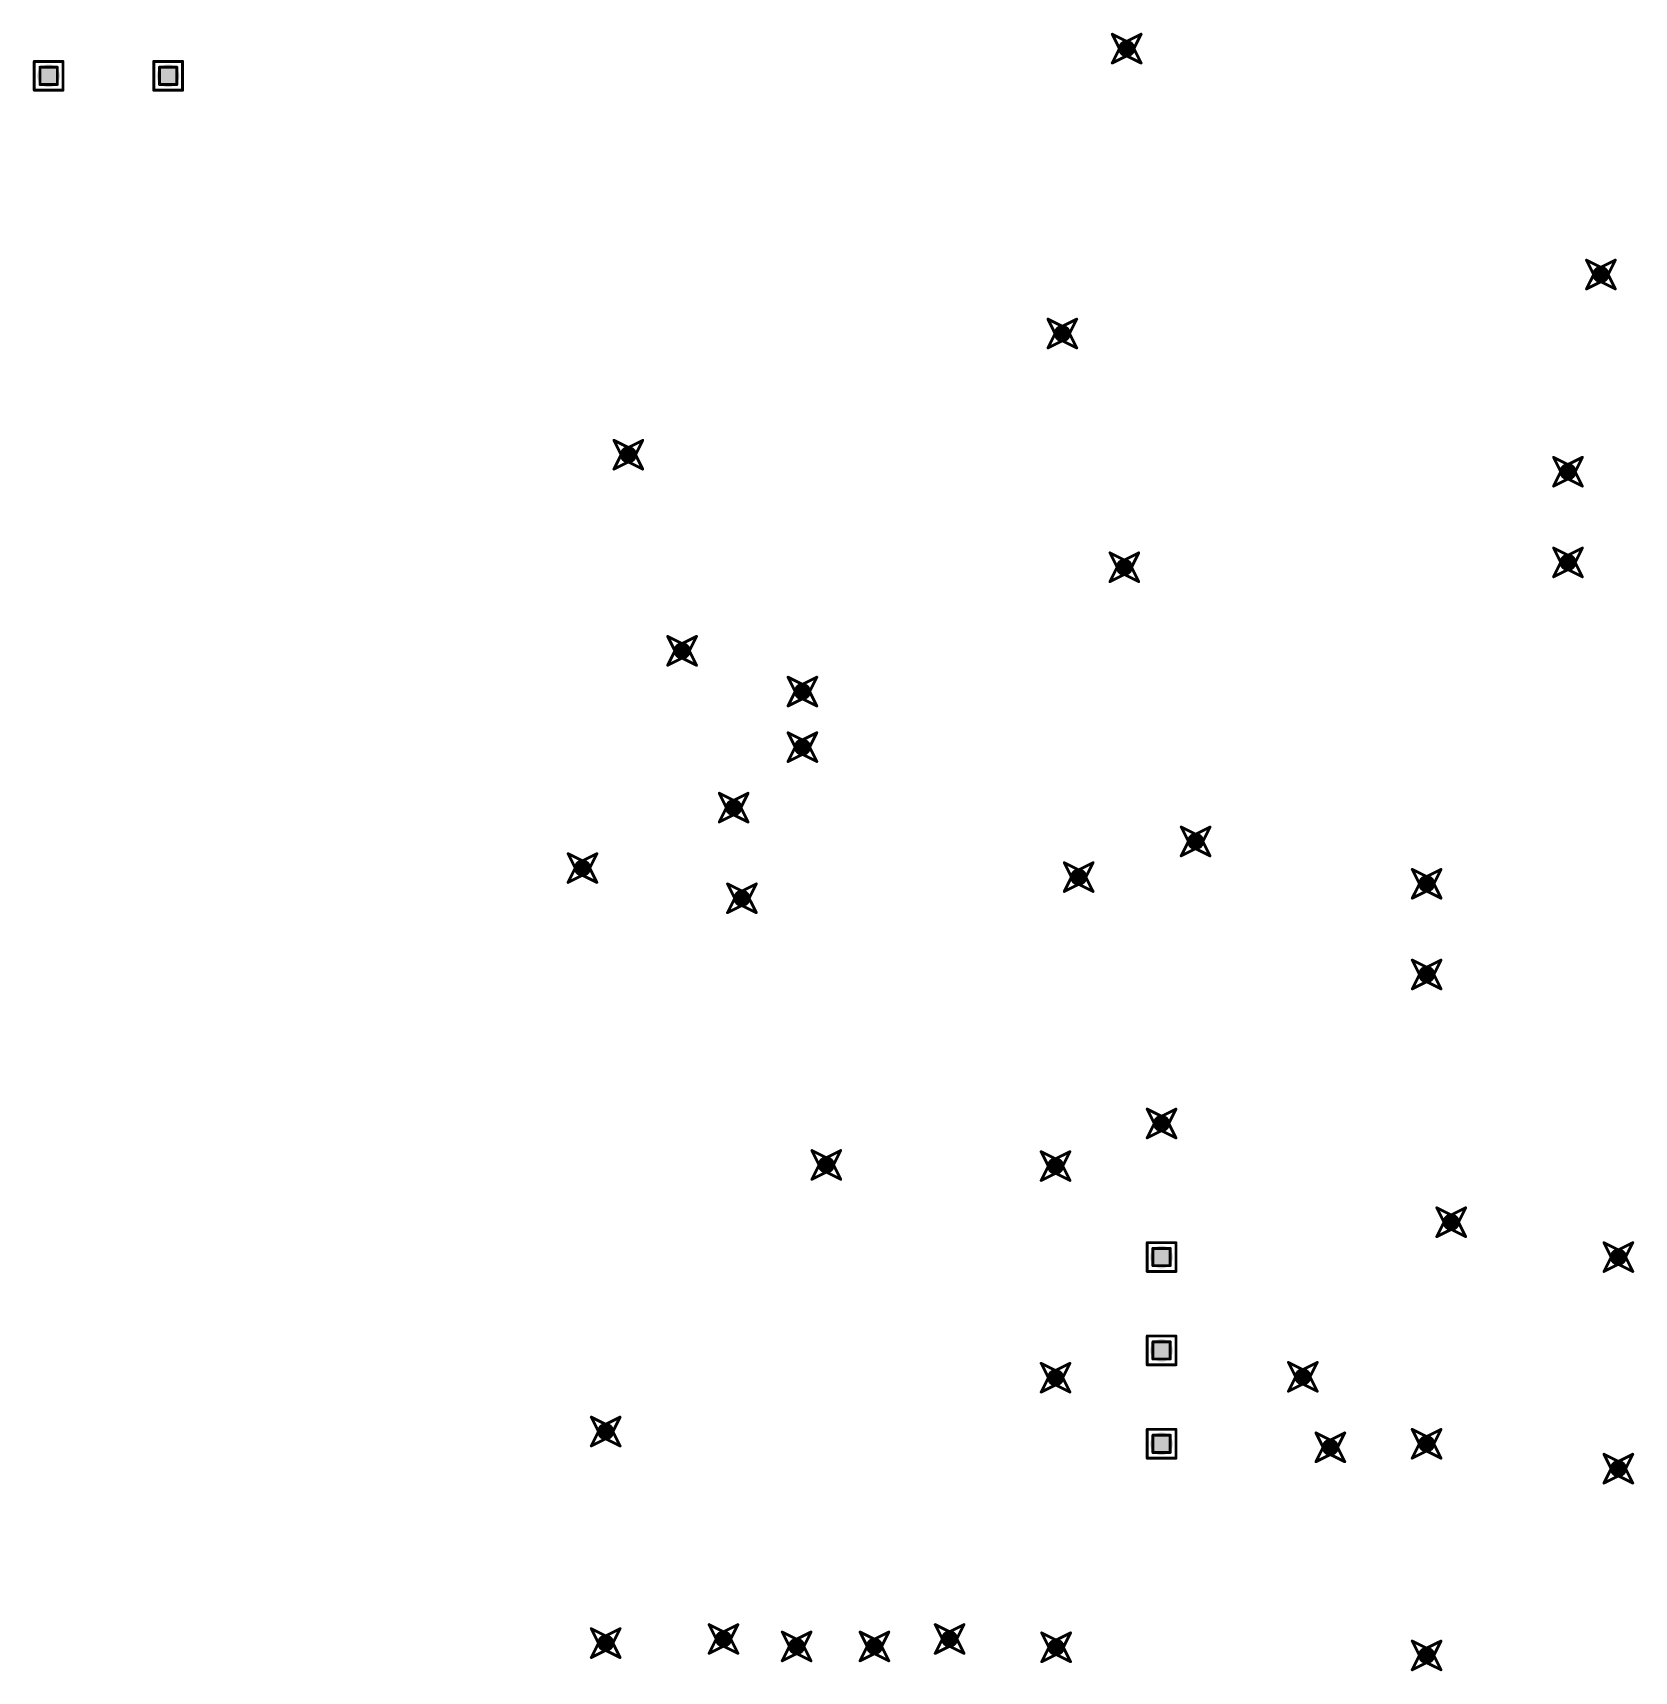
# Model space of a CAD drawing. Header units: millimetres. Extents: x -25 to 478, y -31 to 252.
# Drawn here: x 30.15 to 58.39, y 127.75 to 156.66 of the extents above; entities that cross this region are included whole.
import ezdxf

# ---------------------------------------------------------------- set-up
doc = ezdxf.new("R2010")
doc.units = ezdxf.units.MM
doc.layers.add('DrillDrawing', color=1, linetype='Continuous')
doc.layers.add('ViaHoleLayer', color=16, linetype='Continuous')

msp = doc.modelspace()

# ---------------------------------------------------------------- hatches: boundary and pattern name
at = {"layer": 'ViaHoleLayer'}
h = msp.add_hatch(color=16, dxfattribs=at)
edge = h.paths.add_edge_path()
edge.add_arc((49.443, 156.378), 0.15, 0, 360)
h = msp.add_hatch(color=16, dxfattribs=at)
edge = h.paths.add_edge_path()
edge.add_arc((30.429, 155.898), 0.2, 0, 360)
h = msp.add_hatch(color=16, dxfattribs=at)
edge = h.paths.add_edge_path()
edge.add_arc((32.537, 155.898), 0.2, 0, 360)
h = msp.add_hatch(color=16, dxfattribs=at)
edge = h.paths.add_edge_path()
edge.add_arc((57.807, 152.392), 0.15, 0, 360)
h = msp.add_hatch(color=16, dxfattribs=at)
edge = h.paths.add_edge_path()
edge.add_arc((48.308, 151.351), 0.15, 0, 360)
h = msp.add_hatch(color=16, dxfattribs=at)
edge = h.paths.add_edge_path()
edge.add_arc((40.654, 149.213), 0.15, 0, 360)
h = msp.add_hatch(color=16, dxfattribs=at)
edge = h.paths.add_edge_path()
edge.add_arc((57.226, 148.913), 0.15, 0, 360)
h = msp.add_hatch(color=16, dxfattribs=at)
edge = h.paths.add_edge_path()
edge.add_arc((57.226, 147.313), 0.15, 0, 360)
h = msp.add_hatch(color=16, dxfattribs=at)
edge = h.paths.add_edge_path()
edge.add_arc((49.402, 147.228), 0.15, 0, 360)
h = msp.add_hatch(color=16, dxfattribs=at)
edge = h.paths.add_edge_path()
edge.add_arc((41.602, 145.753), 0.15, 0, 360)
h = msp.add_hatch(color=16, dxfattribs=at)
edge = h.paths.add_edge_path()
edge.add_arc((43.724, 145.034), 0.15, 0, 360)
h = msp.add_hatch(color=16, dxfattribs=at)
edge = h.paths.add_edge_path()
edge.add_arc((43.724, 144.054), 0.15, 0, 360)
h = msp.add_hatch(color=16, dxfattribs=at)
edge = h.paths.add_edge_path()
edge.add_arc((42.511, 142.987), 0.15, 0, 360)
h = msp.add_hatch(color=16, dxfattribs=at)
edge = h.paths.add_edge_path()
edge.add_arc((50.659, 142.39), 0.15, 0, 360)
h = msp.add_hatch(color=16, dxfattribs=at)
edge = h.paths.add_edge_path()
edge.add_arc((39.845, 141.921), 0.15, 0, 360)
h = msp.add_hatch(color=16, dxfattribs=at)
edge = h.paths.add_edge_path()
edge.add_arc((48.596, 141.761), 0.15, 0, 360)
h = msp.add_hatch(color=16, dxfattribs=at)
edge = h.paths.add_edge_path()
edge.add_arc((54.734, 141.643), 0.15, 0, 360)
h = msp.add_hatch(color=16, dxfattribs=at)
edge = h.paths.add_edge_path()
edge.add_arc((42.657, 141.387), 0.15, 0, 360)
h = msp.add_hatch(color=16, dxfattribs=at)
edge = h.paths.add_edge_path()
edge.add_arc((54.734, 140.043), 0.15, 0, 360)
h = msp.add_hatch(color=16, dxfattribs=at)
edge = h.paths.add_edge_path()
edge.add_arc((50.058, 137.414), 0.15, 0, 360)
h = msp.add_hatch(color=16, dxfattribs=at)
edge = h.paths.add_edge_path()
edge.add_arc((44.145, 136.683), 0.15, 0, 360)
h = msp.add_hatch(color=16, dxfattribs=at)
edge = h.paths.add_edge_path()
edge.add_arc((48.189, 136.663), 0.15, 0, 360)
h = msp.add_hatch(color=16, dxfattribs=at)
edge = h.paths.add_edge_path()
edge.add_arc((55.167, 135.672), 0.15, 0, 360)
h = msp.add_hatch(color=16, dxfattribs=at)
edge = h.paths.add_edge_path()
edge.add_arc((50.058, 135.057), 0.2, 0, 360)
h = msp.add_hatch(color=16, dxfattribs=at)
edge = h.paths.add_edge_path()
edge.add_arc((58.115, 135.057), 0.15, 0, 360)
h = msp.add_hatch(color=16, dxfattribs=at)
edge = h.paths.add_edge_path()
edge.add_arc((50.058, 133.41), 0.2, 0, 360)
h = msp.add_hatch(color=16, dxfattribs=at)
edge = h.paths.add_edge_path()
edge.add_arc((48.189, 132.929), 0.15, 0, 360)
h = msp.add_hatch(color=16, dxfattribs=at)
edge = h.paths.add_edge_path()
edge.add_arc((52.55, 132.944), 0.15, 0, 360)
h = msp.add_hatch(color=16, dxfattribs=at)
edge = h.paths.add_edge_path()
edge.add_arc((40.254, 131.979), 0.15, 0, 360)
h = msp.add_hatch(color=16, dxfattribs=at)
edge = h.paths.add_edge_path()
edge.add_arc((50.058, 131.763), 0.2, 0, 360)
h = msp.add_hatch(color=16, dxfattribs=at)
edge = h.paths.add_edge_path()
edge.add_arc((53.035, 131.701), 0.15, 0, 360)
h = msp.add_hatch(color=16, dxfattribs=at)
edge = h.paths.add_edge_path()
edge.add_arc((54.733, 131.763), 0.15, 0, 360)
h = msp.add_hatch(color=16, dxfattribs=at)
edge = h.paths.add_edge_path()
edge.add_arc((58.115, 131.324), 0.15, 0, 360)
h = msp.add_hatch(color=16, dxfattribs=at)
edge = h.paths.add_edge_path()
edge.add_arc((40.254, 128.246), 0.15, 0, 360)
h = msp.add_hatch(color=16, dxfattribs=at)
edge = h.paths.add_edge_path()
edge.add_arc((42.332, 128.319), 0.15, 0, 360)
h = msp.add_hatch(color=16, dxfattribs=at)
edge = h.paths.add_edge_path()
edge.add_arc((46.32, 128.319), 0.15, 0, 360)
h = msp.add_hatch(color=16, dxfattribs=at)
edge = h.paths.add_edge_path()
edge.add_arc((43.622, 128.188), 0.15, 0, 360)
h = msp.add_hatch(color=16, dxfattribs=at)
edge = h.paths.add_edge_path()
edge.add_arc((44.994, 128.188), 0.15, 0, 360)
h = msp.add_hatch(color=16, dxfattribs=at)
edge = h.paths.add_edge_path()
edge.add_arc((48.199, 128.172), 0.15, 0, 360)
h = msp.add_hatch(color=16, dxfattribs=at)
edge = h.paths.add_edge_path()
edge.add_arc((54.733, 128.029), 0.15, 0, 360)

# ---------------------------------------------------------------- linework, layer by layer
at = {"layer": 'DrillDrawing', "const_width": 0.0508}
for points in [[(49.189, 156.632), (49.443, 156.505)], [(49.189, 156.632), (49.316, 156.378)], [(49.189, 156.124), (49.316, 156.378)], [(49.443, 156.505), (49.697, 156.632)], [(49.57, 156.378), (49.697, 156.632)], [(49.57, 156.378), (49.697, 156.124)], [(30.175, 156.152), (30.683, 156.152)], [(30.175, 155.644), (30.175, 156.152)], [(30.683, 155.644), (30.683, 156.152)], [(32.283, 156.152), (32.791, 156.152)], [(32.283, 155.644), (32.283, 156.152)], [(32.791, 155.644), (32.791, 156.152)], [(49.189, 156.124), (49.443, 156.251)], [(49.443, 156.251), (49.697, 156.124)], [(30.277, 156.05), (30.582, 156.05)], [(30.277, 155.745), (30.277, 156.05)], [(30.582, 155.745), (30.582, 156.05)], [(32.385, 156.05), (32.69, 156.05)], [(32.385, 155.745), (32.385, 156.05)], [(32.69, 155.745), (32.69, 156.05)], [(30.175, 155.644), (30.683, 155.644)], [(30.277, 155.745), (30.582, 155.745)], [(32.283, 155.644), (32.791, 155.644)], [(32.385, 155.745), (32.69, 155.745)], [(57.553, 152.646), (57.807, 152.519)], [(57.553, 152.646), (57.68, 152.392)], [(57.807, 152.519), (58.061, 152.646)], [(57.934, 152.392), (58.061, 152.646)], [(57.553, 152.138), (57.68, 152.392)], [(57.934, 152.392), (58.061, 152.138)], [(57.553, 152.138), (57.807, 152.265)], [(57.807, 152.265), (58.061, 152.138)], [(48.054, 151.605), (48.308, 151.478)], [(48.054, 151.605), (48.181, 151.351)], [(48.308, 151.478), (48.562, 151.605)], [(48.435, 151.351), (48.562, 151.605)], [(48.054, 151.097), (48.181, 151.351)], [(48.054, 151.097), (48.308, 151.224)], [(48.308, 151.224), (48.562, 151.097)], [(48.435, 151.351), (48.562, 151.097)], [(40.4, 149.467), (40.654, 149.34)], [(40.4, 149.467), (40.527, 149.213)], [(40.654, 149.34), (40.908, 149.467)], [(40.781, 149.213), (40.908, 149.467)], [(40.4, 148.959), (40.527, 149.213)], [(40.781, 149.213), (40.908, 148.959)], [(56.972, 149.167), (57.226, 149.04)], [(56.972, 149.167), (57.099, 148.913)], [(57.226, 149.04), (57.48, 149.167)], [(57.353, 148.913), (57.48, 149.167)], [(40.4, 148.959), (40.654, 149.086)], [(40.654, 149.086), (40.908, 148.959)], [(56.972, 148.659), (57.099, 148.913)], [(57.353, 148.913), (57.48, 148.659)], [(56.972, 148.659), (57.226, 148.786)], [(57.226, 148.786), (57.48, 148.659)], [(49.148, 147.482), (49.402, 147.355)], [(49.148, 147.482), (49.275, 147.228)], [(49.402, 147.355), (49.656, 147.482)], [(49.529, 147.228), (49.656, 147.482)], [(56.972, 147.567), (57.226, 147.44)], [(56.972, 147.567), (57.099, 147.313)], [(57.226, 147.44), (57.48, 147.567)], [(57.353, 147.313), (57.48, 147.567)], [(49.148, 146.974), (49.275, 147.228)], [(49.529, 147.228), (49.656, 146.974)], [(56.972, 147.059), (57.099, 147.313)], [(56.972, 147.059), (57.226, 147.186)], [(57.226, 147.186), (57.48, 147.059)], [(57.353, 147.313), (57.48, 147.059)], [(49.148, 146.974), (49.402, 147.101)], [(49.402, 147.101), (49.656, 146.974)], [(41.348, 146.007), (41.602, 145.88)], [(41.348, 146.007), (41.475, 145.753)], [(41.602, 145.88), (41.856, 146.007)], [(41.729, 145.753), (41.856, 146.007)], [(41.348, 145.499), (41.475, 145.753)], [(41.729, 145.753), (41.856, 145.499)], [(41.348, 145.499), (41.602, 145.626)], [(41.602, 145.626), (41.856, 145.499)], [(43.47, 145.288), (43.724, 145.161)], [(43.47, 145.288), (43.597, 145.034)], [(43.724, 145.161), (43.978, 145.288)], [(43.851, 145.034), (43.978, 145.288)], [(43.47, 144.78), (43.597, 145.034)], [(43.47, 144.78), (43.724, 144.907)], [(43.724, 144.907), (43.978, 144.78)], [(43.851, 145.034), (43.978, 144.78)], [(43.47, 144.308), (43.724, 144.181)], [(43.47, 144.308), (43.597, 144.054)], [(43.724, 144.181), (43.978, 144.308)], [(43.851, 144.054), (43.978, 144.308)], [(43.47, 143.8), (43.597, 144.054)], [(43.851, 144.054), (43.978, 143.8)], [(43.47, 143.8), (43.724, 143.927)], [(43.724, 143.927), (43.978, 143.8)], [(42.257, 143.241), (42.511, 143.114)], [(42.257, 143.241), (42.384, 142.987)], [(42.511, 143.114), (42.765, 143.241)], [(42.638, 142.987), (42.765, 143.241)], [(42.257, 142.733), (42.384, 142.987)], [(42.257, 142.733), (42.511, 142.86)], [(42.511, 142.86), (42.765, 142.733)], [(42.638, 142.987), (42.765, 142.733)], [(50.405, 142.644), (50.659, 142.517)], [(50.405, 142.644), (50.532, 142.39)], [(50.659, 142.517), (50.913, 142.644)], [(50.786, 142.39), (50.913, 142.644)], [(50.405, 142.136), (50.532, 142.39)], [(50.405, 142.136), (50.659, 142.263)], [(50.659, 142.263), (50.913, 142.136)], [(50.786, 142.39), (50.913, 142.136)], [(39.591, 142.175), (39.845, 142.048)], [(39.591, 142.175), (39.718, 141.921)], [(39.591, 141.667), (39.718, 141.921)], [(39.845, 142.048), (40.099, 142.175)], [(39.972, 141.921), (40.099, 142.175)], [(39.972, 141.921), (40.099, 141.667)], [(48.342, 142.015), (48.596, 141.888)], [(48.342, 142.015), (48.469, 141.761)], [(48.596, 141.888), (48.85, 142.015)], [(48.723, 141.761), (48.85, 142.015)], [(39.591, 141.667), (39.845, 141.794)], [(39.845, 141.794), (40.099, 141.667)], [(42.403, 141.641), (42.657, 141.514)], [(42.403, 141.641), (42.53, 141.387)], [(42.657, 141.514), (42.911, 141.641)], [(42.784, 141.387), (42.911, 141.641)], [(48.342, 141.507), (48.469, 141.761)], [(48.342, 141.507), (48.596, 141.634)], [(48.596, 141.634), (48.85, 141.507)], [(48.723, 141.761), (48.85, 141.507)], [(54.48, 141.897), (54.734, 141.77)], [(54.48, 141.897), (54.607, 141.643)], [(54.48, 141.389), (54.607, 141.643)], [(54.734, 141.77), (54.988, 141.897)], [(54.861, 141.643), (54.988, 141.897)], [(54.861, 141.643), (54.988, 141.389)], [(42.403, 141.133), (42.53, 141.387)], [(42.784, 141.387), (42.911, 141.133)], [(54.48, 141.389), (54.734, 141.516)], [(54.734, 141.516), (54.988, 141.389)], [(42.403, 141.133), (42.657, 141.26)], [(42.657, 141.26), (42.911, 141.133)], [(54.48, 140.297), (54.734, 140.17)], [(54.48, 140.297), (54.607, 140.043)], [(54.734, 140.17), (54.988, 140.297)], [(54.861, 140.043), (54.988, 140.297)], [(54.48, 139.789), (54.607, 140.043)], [(54.48, 139.789), (54.734, 139.916)], [(54.734, 139.916), (54.988, 139.789)], [(54.861, 140.043), (54.988, 139.789)], [(49.804, 137.668), (50.058, 137.541)], [(49.804, 137.668), (49.931, 137.414)], [(50.058, 137.541), (50.312, 137.668)], [(50.185, 137.414), (50.312, 137.668)], [(49.804, 137.16), (49.931, 137.414)], [(49.804, 137.16), (50.058, 137.287)], [(50.058, 137.287), (50.312, 137.16)], [(50.185, 137.414), (50.312, 137.16)], [(43.891, 136.937), (44.145, 136.81)], [(43.891, 136.937), (44.018, 136.683)], [(44.145, 136.81), (44.399, 136.937)], [(44.272, 136.683), (44.399, 136.937)], [(47.935, 136.917), (48.189, 136.79)], [(47.935, 136.917), (48.062, 136.663)], [(48.189, 136.79), (48.443, 136.917)], [(48.316, 136.663), (48.443, 136.917)], [(43.891, 136.429), (44.018, 136.683)], [(43.891, 136.429), (44.145, 136.556)], [(44.145, 136.556), (44.399, 136.429)], [(44.272, 136.683), (44.399, 136.429)], [(47.935, 136.409), (48.062, 136.663)], [(47.935, 136.409), (48.189, 136.536)], [(48.189, 136.536), (48.443, 136.409)], [(48.316, 136.663), (48.443, 136.409)], [(54.913, 135.926), (55.167, 135.799)], [(54.913, 135.926), (55.04, 135.672)], [(55.167, 135.799), (55.421, 135.926)], [(55.294, 135.672), (55.421, 135.926)], [(54.913, 135.418), (55.04, 135.672)], [(55.294, 135.672), (55.421, 135.418)], [(49.804, 135.311), (50.312, 135.311)], [(49.804, 134.803), (49.804, 135.311)], [(50.312, 134.803), (50.312, 135.311)], [(54.913, 135.418), (55.167, 135.545)], [(55.167, 135.545), (55.421, 135.418)], [(57.861, 135.311), (58.115, 135.184)], [(57.861, 135.311), (57.988, 135.057)], [(58.115, 135.184), (58.369, 135.311)], [(58.242, 135.057), (58.369, 135.311)], [(49.906, 135.21), (50.211, 135.21)], [(49.906, 134.905), (49.906, 135.21)], [(50.211, 134.905), (50.211, 135.21)], [(57.861, 134.803), (57.988, 135.057)], [(58.242, 135.057), (58.369, 134.803)], [(49.804, 134.803), (50.312, 134.803)], [(49.906, 134.905), (50.211, 134.905)], [(57.861, 134.803), (58.115, 134.93)], [(58.115, 134.93), (58.369, 134.803)], [(49.804, 133.664), (50.312, 133.664)], [(49.804, 133.156), (49.804, 133.664)], [(49.906, 133.562), (50.211, 133.562)], [(49.906, 133.258), (49.906, 133.562)], [(50.211, 133.258), (50.211, 133.562)], [(50.312, 133.156), (50.312, 133.664)], [(49.906, 133.258), (50.211, 133.258)], [(47.935, 133.183), (48.189, 133.056)], [(47.935, 133.183), (48.062, 132.929)], [(48.189, 133.056), (48.443, 133.183)], [(48.316, 132.929), (48.443, 133.183)], [(49.804, 133.156), (50.312, 133.156)], [(52.296, 133.198), (52.55, 133.071)], [(52.296, 133.198), (52.423, 132.944)], [(52.55, 133.071), (52.804, 133.198)], [(52.677, 132.944), (52.804, 133.198)], [(47.935, 132.675), (48.062, 132.929)], [(47.935, 132.675), (48.189, 132.802)], [(48.189, 132.802), (48.443, 132.675)], [(48.316, 132.929), (48.443, 132.675)], [(52.296, 132.69), (52.423, 132.944)], [(52.296, 132.69), (52.55, 132.817)], [(52.55, 132.817), (52.804, 132.69)], [(52.677, 132.944), (52.804, 132.69)], [(40, 132.233), (40.254, 132.106)], [(40, 132.233), (40.127, 131.979)], [(40.254, 132.106), (40.508, 132.233)], [(40.381, 131.979), (40.508, 132.233)], [(40, 131.725), (40.127, 131.979)], [(40, 131.725), (40.254, 131.852)], [(40.254, 131.852), (40.508, 131.725)], [(40.381, 131.979), (40.508, 131.725)], [(49.804, 132.017), (50.312, 132.017)], [(49.804, 131.509), (49.804, 132.017)], [(49.906, 131.915), (50.211, 131.915)], [(49.906, 131.61), (49.906, 131.915)], [(50.211, 131.61), (50.211, 131.915)], [(50.312, 131.509), (50.312, 132.017)], [(52.781, 131.955), (53.035, 131.828)], [(52.781, 131.955), (52.908, 131.701)], [(53.035, 131.828), (53.289, 131.955)], [(53.162, 131.701), (53.289, 131.955)], [(54.479, 132.017), (54.733, 131.89)], [(54.479, 132.017), (54.606, 131.763)], [(54.733, 131.89), (54.987, 132.017)], [(54.86, 131.763), (54.987, 132.017)], [(49.804, 131.509), (50.312, 131.509)], [(49.906, 131.61), (50.211, 131.61)], [(52.781, 131.447), (52.908, 131.701)], [(52.781, 131.447), (53.035, 131.574)], [(53.035, 131.574), (53.289, 131.447)], [(53.162, 131.701), (53.289, 131.447)], [(54.479, 131.509), (54.606, 131.763)], [(54.479, 131.509), (54.733, 131.636)], [(54.733, 131.636), (54.987, 131.509)], [(54.86, 131.763), (54.987, 131.509)], [(57.861, 131.578), (58.115, 131.451)], [(57.861, 131.578), (57.988, 131.324)], [(58.115, 131.451), (58.369, 131.578)], [(58.242, 131.324), (58.369, 131.578)], [(57.861, 131.07), (57.988, 131.324)], [(58.242, 131.324), (58.369, 131.07)], [(57.861, 131.07), (58.115, 131.197)], [(58.115, 131.197), (58.369, 131.07)], [(40, 128.5), (40.254, 128.373)], [(40, 128.5), (40.127, 128.246)], [(40.254, 128.373), (40.508, 128.5)], [(40.381, 128.246), (40.508, 128.5)], [(42.078, 128.573), (42.332, 128.446)], [(42.078, 128.573), (42.205, 128.319)], [(42.332, 128.446), (42.586, 128.573)], [(42.459, 128.319), (42.586, 128.573)], [(43.368, 128.442), (43.622, 128.315)], [(43.368, 128.442), (43.495, 128.188)], [(43.622, 128.315), (43.876, 128.442)], [(43.749, 128.188), (43.876, 128.442)], [(44.74, 128.442), (44.994, 128.315)], [(44.74, 128.442), (44.867, 128.188)], [(44.994, 128.315), (45.248, 128.442)], [(45.121, 128.188), (45.248, 128.442)], [(46.066, 128.573), (46.32, 128.446)], [(46.066, 128.573), (46.193, 128.319)], [(46.32, 128.446), (46.574, 128.573)], [(46.447, 128.319), (46.574, 128.573)], [(47.945, 128.426), (48.199, 128.299)], [(47.945, 128.426), (48.072, 128.172)], [(48.199, 128.299), (48.453, 128.426)], [(48.326, 128.172), (48.453, 128.426)], [(40, 127.992), (40.127, 128.246)], [(40, 127.992), (40.254, 128.119)], [(40.254, 128.119), (40.508, 127.992)], [(40.381, 128.246), (40.508, 127.992)], [(42.078, 128.065), (42.205, 128.319)], [(42.078, 128.065), (42.332, 128.192)], [(42.332, 128.192), (42.586, 128.065)], [(42.459, 128.319), (42.586, 128.065)], [(43.368, 127.934), (43.495, 128.188)], [(43.368, 127.934), (43.622, 128.061)], [(43.622, 128.061), (43.876, 127.934)], [(43.749, 128.188), (43.876, 127.934)], [(44.74, 127.934), (44.867, 128.188)], [(44.74, 127.934), (44.994, 128.061)], [(44.994, 128.061), (45.248, 127.934)], [(45.121, 128.188), (45.248, 127.934)], [(46.066, 128.065), (46.193, 128.319)], [(46.066, 128.065), (46.32, 128.192)], [(46.32, 128.192), (46.574, 128.065)], [(46.447, 128.319), (46.574, 128.065)], [(47.945, 127.918), (48.072, 128.172)], [(47.945, 127.918), (48.199, 128.045)], [(48.199, 128.045), (48.453, 127.918)], [(48.326, 128.172), (48.453, 127.918)], [(54.479, 128.283), (54.733, 128.156)], [(54.479, 128.283), (54.606, 128.029)], [(54.733, 128.156), (54.987, 128.283)], [(54.86, 128.029), (54.987, 128.283)], [(54.479, 127.775), (54.606, 128.029)], [(54.479, 127.775), (54.733, 127.902)], [(54.733, 127.902), (54.987, 127.775)], [(54.86, 128.029), (54.987, 127.775)]]:
    msp.add_lwpolyline(points, dxfattribs=at)
at = {"layer": 'DrillDrawing', "const_width": 0.0254}
for points in [[(49.176, 156.632, 1), (49.202, 156.632, 1)], [(49.176, 156.632, 1), (49.202, 156.632, 1)], [(49.303, 156.378, 1), (49.329, 156.378, 1)], [(49.303, 156.378, 1), (49.329, 156.378, 1)], [(49.43, 156.505, 1), (49.456, 156.505, 1)], [(49.43, 156.505, 1), (49.456, 156.505, 1)], [(49.557, 156.378, 1), (49.583, 156.378, 1)], [(49.557, 156.378, 1), (49.583, 156.378, 1)], [(49.684, 156.632, 1), (49.71, 156.632, 1)], [(49.684, 156.632, 1), (49.71, 156.632, 1)], [(30.163, 156.152, 1), (30.188, 156.152, 1)], [(30.163, 156.152, 1), (30.188, 156.152, 1)], [(30.671, 156.152, 1), (30.696, 156.152, 1)], [(30.671, 156.152, 1), (30.696, 156.152, 1)], [(32.271, 156.152, 1), (32.296, 156.152, 1)], [(32.271, 156.152, 1), (32.296, 156.152, 1)], [(32.779, 156.152, 1), (32.804, 156.152, 1)], [(32.779, 156.152, 1), (32.804, 156.152, 1)], [(49.176, 156.124, 1), (49.202, 156.124, 1)], [(49.176, 156.124, 1), (49.202, 156.124, 1)], [(49.43, 156.251, 1), (49.456, 156.251, 1)], [(49.43, 156.251, 1), (49.456, 156.251, 1)], [(49.684, 156.124, 1), (49.71, 156.124, 1)], [(49.684, 156.124, 1), (49.71, 156.124, 1)], [(30.264, 156.05, 1), (30.29, 156.05, 1)], [(30.264, 156.05, 1), (30.29, 156.05, 1)], [(30.569, 156.05, 1), (30.594, 156.05, 1)], [(30.569, 156.05, 1), (30.594, 156.05, 1)], [(32.372, 156.05, 1), (32.398, 156.05, 1)], [(32.372, 156.05, 1), (32.398, 156.05, 1)], [(32.677, 156.05, 1), (32.703, 156.05, 1)], [(32.677, 156.05, 1), (32.703, 156.05, 1)], [(30.163, 155.644, 1), (30.188, 155.644, 1)], [(30.163, 155.644, 1), (30.188, 155.644, 1)], [(30.264, 155.745, 1), (30.29, 155.745, 1)], [(30.264, 155.745, 1), (30.29, 155.745, 1)], [(30.569, 155.745, 1), (30.594, 155.745, 1)], [(30.569, 155.745, 1), (30.594, 155.745, 1)], [(30.671, 155.644, 1), (30.696, 155.644, 1)], [(30.671, 155.644, 1), (30.696, 155.644, 1)], [(32.271, 155.644, 1), (32.296, 155.644, 1)], [(32.271, 155.644, 1), (32.296, 155.644, 1)], [(32.372, 155.745, 1), (32.398, 155.745, 1)], [(32.372, 155.745, 1), (32.398, 155.745, 1)], [(32.677, 155.745, 1), (32.703, 155.745, 1)], [(32.677, 155.745, 1), (32.703, 155.745, 1)], [(32.779, 155.644, 1), (32.804, 155.644, 1)], [(32.779, 155.644, 1), (32.804, 155.644, 1)], [(57.541, 152.646, 1), (57.566, 152.646, 1)], [(57.541, 152.646, 1), (57.566, 152.646, 1)], [(58.049, 152.646, 1), (58.074, 152.646, 1)], [(58.049, 152.646, 1), (58.074, 152.646, 1)], [(57.668, 152.392, 1), (57.693, 152.392, 1)], [(57.668, 152.392, 1), (57.693, 152.392, 1)], [(57.795, 152.519, 1), (57.82, 152.519, 1)], [(57.795, 152.519, 1), (57.82, 152.519, 1)], [(57.922, 152.392, 1), (57.947, 152.392, 1)], [(57.922, 152.392, 1), (57.947, 152.392, 1)], [(57.541, 152.138, 1), (57.566, 152.138, 1)], [(57.541, 152.138, 1), (57.566, 152.138, 1)], [(57.795, 152.265, 1), (57.82, 152.265, 1)], [(57.795, 152.265, 1), (57.82, 152.265, 1)], [(58.049, 152.138, 1), (58.074, 152.138, 1)], [(58.049, 152.138, 1), (58.074, 152.138, 1)], [(48.042, 151.605, 1), (48.067, 151.605, 1)], [(48.042, 151.605, 1), (48.067, 151.605, 1)], [(48.296, 151.478, 1), (48.321, 151.478, 1)], [(48.296, 151.478, 1), (48.321, 151.478, 1)], [(48.55, 151.605, 1), (48.575, 151.605, 1)], [(48.55, 151.605, 1), (48.575, 151.605, 1)], [(48.169, 151.351, 1), (48.194, 151.351, 1)], [(48.169, 151.351, 1), (48.194, 151.351, 1)], [(48.296, 151.224, 1), (48.321, 151.224, 1)], [(48.296, 151.224, 1), (48.321, 151.224, 1)], [(48.423, 151.351, 1), (48.448, 151.351, 1)], [(48.423, 151.351, 1), (48.448, 151.351, 1)], [(48.042, 151.097, 1), (48.067, 151.097, 1)], [(48.042, 151.097, 1), (48.067, 151.097, 1)], [(48.55, 151.097, 1), (48.575, 151.097, 1)], [(48.55, 151.097, 1), (48.575, 151.097, 1)], [(40.387, 149.467, 1), (40.412, 149.467, 1)], [(40.387, 149.467, 1), (40.412, 149.467, 1)], [(40.895, 149.467, 1), (40.92, 149.467, 1)], [(40.895, 149.467, 1), (40.92, 149.467, 1)], [(40.514, 149.213, 1), (40.539, 149.213, 1)], [(40.514, 149.213, 1), (40.539, 149.213, 1)], [(40.641, 149.34, 1), (40.666, 149.34, 1)], [(40.641, 149.34, 1), (40.666, 149.34, 1)], [(40.768, 149.213, 1), (40.793, 149.213, 1)], [(40.768, 149.213, 1), (40.793, 149.213, 1)], [(56.96, 149.167, 1), (56.985, 149.167, 1)], [(56.96, 149.167, 1), (56.985, 149.167, 1)], [(57.468, 149.167, 1), (57.493, 149.167, 1)], [(57.468, 149.167, 1), (57.493, 149.167, 1)], [(40.387, 148.959, 1), (40.412, 148.959, 1)], [(40.387, 148.959, 1), (40.412, 148.959, 1)], [(40.641, 149.086, 1), (40.666, 149.086, 1)], [(40.641, 149.086, 1), (40.666, 149.086, 1)], [(40.895, 148.959, 1), (40.92, 148.959, 1)], [(40.895, 148.959, 1), (40.92, 148.959, 1)], [(57.087, 148.913, 1), (57.112, 148.913, 1)], [(57.087, 148.913, 1), (57.112, 148.913, 1)], [(57.214, 149.04, 1), (57.239, 149.04, 1)], [(57.214, 149.04, 1), (57.239, 149.04, 1)], [(57.341, 148.913, 1), (57.366, 148.913, 1)], [(57.341, 148.913, 1), (57.366, 148.913, 1)], [(56.96, 148.659, 1), (56.985, 148.659, 1)], [(56.96, 148.659, 1), (56.985, 148.659, 1)], [(57.214, 148.786, 1), (57.239, 148.786, 1)], [(57.214, 148.786, 1), (57.239, 148.786, 1)], [(57.468, 148.659, 1), (57.493, 148.659, 1)], [(57.468, 148.659, 1), (57.493, 148.659, 1)], [(49.135, 147.482, 1), (49.16, 147.482, 1)], [(49.135, 147.482, 1), (49.16, 147.482, 1)], [(49.643, 147.482, 1), (49.668, 147.482, 1)], [(49.643, 147.482, 1), (49.668, 147.482, 1)], [(56.96, 147.567, 1), (56.985, 147.567, 1)], [(56.96, 147.567, 1), (56.985, 147.567, 1)], [(57.214, 147.44, 1), (57.239, 147.44, 1)], [(57.214, 147.44, 1), (57.239, 147.44, 1)], [(57.468, 147.567, 1), (57.493, 147.567, 1)], [(57.468, 147.567, 1), (57.493, 147.567, 1)], [(49.262, 147.228, 1), (49.287, 147.228, 1)], [(49.262, 147.228, 1), (49.287, 147.228, 1)], [(49.389, 147.355, 1), (49.414, 147.355, 1)], [(49.389, 147.355, 1), (49.414, 147.355, 1)], [(49.516, 147.228, 1), (49.541, 147.228, 1)], [(49.516, 147.228, 1), (49.541, 147.228, 1)], [(57.087, 147.313, 1), (57.112, 147.313, 1)], [(57.087, 147.313, 1), (57.112, 147.313, 1)], [(57.214, 147.186, 1), (57.239, 147.186, 1)], [(57.214, 147.186, 1), (57.239, 147.186, 1)], [(57.341, 147.313, 1), (57.366, 147.313, 1)], [(57.341, 147.313, 1), (57.366, 147.313, 1)], [(49.135, 146.974, 1), (49.16, 146.974, 1)], [(49.135, 146.974, 1), (49.16, 146.974, 1)], [(49.389, 147.101, 1), (49.414, 147.101, 1)], [(49.389, 147.101, 1), (49.414, 147.101, 1)], [(49.643, 146.974, 1), (49.668, 146.974, 1)], [(49.643, 146.974, 1), (49.668, 146.974, 1)], [(56.96, 147.059, 1), (56.985, 147.059, 1)], [(56.96, 147.059, 1), (56.985, 147.059, 1)], [(57.468, 147.059, 1), (57.493, 147.059, 1)], [(57.468, 147.059, 1), (57.493, 147.059, 1)], [(41.336, 146.007, 1), (41.361, 146.007, 1)], [(41.336, 146.007, 1), (41.361, 146.007, 1)], [(41.844, 146.007, 1), (41.869, 146.007, 1)], [(41.844, 146.007, 1), (41.869, 146.007, 1)], [(41.463, 145.753, 1), (41.488, 145.753, 1)], [(41.463, 145.753, 1), (41.488, 145.753, 1)], [(41.59, 145.88, 1), (41.615, 145.88, 1)], [(41.59, 145.88, 1), (41.615, 145.88, 1)], [(41.717, 145.753, 1), (41.742, 145.753, 1)], [(41.717, 145.753, 1), (41.742, 145.753, 1)], [(41.336, 145.499, 1), (41.361, 145.499, 1)], [(41.336, 145.499, 1), (41.361, 145.499, 1)], [(41.59, 145.626, 1), (41.615, 145.626, 1)], [(41.59, 145.626, 1), (41.615, 145.626, 1)], [(41.844, 145.499, 1), (41.869, 145.499, 1)], [(41.844, 145.499, 1), (41.869, 145.499, 1)], [(43.457, 145.288, 1), (43.482, 145.288, 1)], [(43.457, 145.288, 1), (43.482, 145.288, 1)], [(43.711, 145.161, 1), (43.736, 145.161, 1)], [(43.711, 145.161, 1), (43.736, 145.161, 1)], [(43.965, 145.288, 1), (43.99, 145.288, 1)], [(43.965, 145.288, 1), (43.99, 145.288, 1)], [(43.584, 145.034, 1), (43.609, 145.034, 1)], [(43.584, 145.034, 1), (43.609, 145.034, 1)], [(43.711, 144.907, 1), (43.736, 144.907, 1)], [(43.711, 144.907, 1), (43.736, 144.907, 1)], [(43.838, 145.034, 1), (43.863, 145.034, 1)], [(43.838, 145.034, 1), (43.863, 145.034, 1)], [(43.457, 144.78, 1), (43.482, 144.78, 1)], [(43.457, 144.78, 1), (43.482, 144.78, 1)], [(43.965, 144.78, 1), (43.99, 144.78, 1)], [(43.965, 144.78, 1), (43.99, 144.78, 1)], [(43.457, 144.308, 1), (43.482, 144.308, 1)], [(43.457, 144.308, 1), (43.482, 144.308, 1)], [(43.965, 144.308, 1), (43.99, 144.308, 1)], [(43.965, 144.308, 1), (43.99, 144.308, 1)], [(43.584, 144.054, 1), (43.609, 144.054, 1)], [(43.584, 144.054, 1), (43.609, 144.054, 1)], [(43.711, 144.181, 1), (43.736, 144.181, 1)], [(43.711, 144.181, 1), (43.736, 144.181, 1)], [(43.838, 144.054, 1), (43.863, 144.054, 1)], [(43.838, 144.054, 1), (43.863, 144.054, 1)], [(43.457, 143.8, 1), (43.482, 143.8, 1)], [(43.457, 143.8, 1), (43.482, 143.8, 1)], [(43.711, 143.927, 1), (43.736, 143.927, 1)], [(43.711, 143.927, 1), (43.736, 143.927, 1)], [(43.965, 143.8, 1), (43.99, 143.8, 1)], [(43.965, 143.8, 1), (43.99, 143.8, 1)], [(42.245, 143.241, 1), (42.27, 143.241, 1)], [(42.245, 143.241, 1), (42.27, 143.241, 1)], [(42.499, 143.114, 1), (42.524, 143.114, 1)], [(42.499, 143.114, 1), (42.524, 143.114, 1)], [(42.753, 143.241, 1), (42.778, 143.241, 1)], [(42.753, 143.241, 1), (42.778, 143.241, 1)], [(42.372, 142.987, 1), (42.397, 142.987, 1)], [(42.372, 142.987, 1), (42.397, 142.987, 1)], [(42.499, 142.86, 1), (42.524, 142.86, 1)], [(42.499, 142.86, 1), (42.524, 142.86, 1)], [(42.626, 142.987, 1), (42.651, 142.987, 1)], [(42.626, 142.987, 1), (42.651, 142.987, 1)], [(42.245, 142.733, 1), (42.27, 142.733, 1)], [(42.245, 142.733, 1), (42.27, 142.733, 1)], [(42.753, 142.733, 1), (42.778, 142.733, 1)], [(42.753, 142.733, 1), (42.778, 142.733, 1)], [(50.392, 142.644, 1), (50.418, 142.644, 1)], [(50.392, 142.644, 1), (50.418, 142.644, 1)], [(50.646, 142.517, 1), (50.672, 142.517, 1)], [(50.646, 142.517, 1), (50.672, 142.517, 1)], [(50.9, 142.644, 1), (50.926, 142.644, 1)], [(50.9, 142.644, 1), (50.926, 142.644, 1)], [(50.519, 142.39, 1), (50.545, 142.39, 1)], [(50.519, 142.39, 1), (50.545, 142.39, 1)], [(50.646, 142.263, 1), (50.672, 142.263, 1)], [(50.646, 142.263, 1), (50.672, 142.263, 1)], [(50.773, 142.39, 1), (50.799, 142.39, 1)], [(50.773, 142.39, 1), (50.799, 142.39, 1)], [(39.578, 142.175, 1), (39.603, 142.175, 1)], [(39.578, 142.175, 1), (39.603, 142.175, 1)], [(39.705, 141.921, 1), (39.73, 141.921, 1)], [(39.705, 141.921, 1), (39.73, 141.921, 1)], [(39.832, 142.048, 1), (39.857, 142.048, 1)], [(39.832, 142.048, 1), (39.857, 142.048, 1)], [(39.959, 141.921, 1), (39.984, 141.921, 1)], [(39.959, 141.921, 1), (39.984, 141.921, 1)], [(40.086, 142.175, 1), (40.111, 142.175, 1)], [(40.086, 142.175, 1), (40.111, 142.175, 1)], [(48.33, 142.015, 1), (48.355, 142.015, 1)], [(48.33, 142.015, 1), (48.355, 142.015, 1)], [(48.838, 142.015, 1), (48.863, 142.015, 1)], [(48.838, 142.015, 1), (48.863, 142.015, 1)], [(50.392, 142.136, 1), (50.418, 142.136, 1)], [(50.392, 142.136, 1), (50.418, 142.136, 1)], [(50.9, 142.136, 1), (50.926, 142.136, 1)], [(50.9, 142.136, 1), (50.926, 142.136, 1)], [(39.578, 141.667, 1), (39.603, 141.667, 1)], [(39.578, 141.667, 1), (39.603, 141.667, 1)], [(39.832, 141.794, 1), (39.857, 141.794, 1)], [(39.832, 141.794, 1), (39.857, 141.794, 1)], [(40.086, 141.667, 1), (40.111, 141.667, 1)], [(40.086, 141.667, 1), (40.111, 141.667, 1)], [(42.39, 141.641, 1), (42.415, 141.641, 1)], [(42.39, 141.641, 1), (42.415, 141.641, 1)], [(42.898, 141.641, 1), (42.923, 141.641, 1)], [(42.898, 141.641, 1), (42.923, 141.641, 1)], [(48.457, 141.761, 1), (48.482, 141.761, 1)], [(48.457, 141.761, 1), (48.482, 141.761, 1)], [(48.584, 141.888, 1), (48.609, 141.888, 1)], [(48.584, 141.888, 1), (48.609, 141.888, 1)], [(48.584, 141.634, 1), (48.609, 141.634, 1)], [(48.584, 141.634, 1), (48.609, 141.634, 1)], [(48.711, 141.761, 1), (48.736, 141.761, 1)], [(48.711, 141.761, 1), (48.736, 141.761, 1)], [(54.467, 141.897, 1), (54.492, 141.897, 1)], [(54.467, 141.897, 1), (54.492, 141.897, 1)], [(54.594, 141.643, 1), (54.619, 141.643, 1)], [(54.594, 141.643, 1), (54.619, 141.643, 1)], [(54.721, 141.77, 1), (54.746, 141.77, 1)], [(54.721, 141.77, 1), (54.746, 141.77, 1)], [(54.848, 141.643, 1), (54.873, 141.643, 1)], [(54.848, 141.643, 1), (54.873, 141.643, 1)], [(54.975, 141.897, 1), (55, 141.897, 1)], [(54.975, 141.897, 1), (55, 141.897, 1)], [(42.517, 141.387, 1), (42.542, 141.387, 1)], [(42.517, 141.387, 1), (42.542, 141.387, 1)], [(42.644, 141.514, 1), (42.669, 141.514, 1)], [(42.644, 141.514, 1), (42.669, 141.514, 1)], [(42.771, 141.387, 1), (42.796, 141.387, 1)], [(42.771, 141.387, 1), (42.796, 141.387, 1)], [(48.33, 141.507, 1), (48.355, 141.507, 1)], [(48.33, 141.507, 1), (48.355, 141.507, 1)], [(48.838, 141.507, 1), (48.863, 141.507, 1)], [(48.838, 141.507, 1), (48.863, 141.507, 1)], [(54.467, 141.389, 1), (54.492, 141.389, 1)], [(54.467, 141.389, 1), (54.492, 141.389, 1)], [(54.721, 141.516, 1), (54.746, 141.516, 1)], [(54.721, 141.516, 1), (54.746, 141.516, 1)], [(54.975, 141.389, 1), (55, 141.389, 1)], [(54.975, 141.389, 1), (55, 141.389, 1)], [(42.39, 141.133, 1), (42.415, 141.133, 1)], [(42.39, 141.133, 1), (42.415, 141.133, 1)], [(42.644, 141.26, 1), (42.669, 141.26, 1)], [(42.644, 141.26, 1), (42.669, 141.26, 1)], [(42.898, 141.133, 1), (42.923, 141.133, 1)], [(42.898, 141.133, 1), (42.923, 141.133, 1)], [(54.467, 140.297, 1), (54.492, 140.297, 1)], [(54.467, 140.297, 1), (54.492, 140.297, 1)], [(54.975, 140.297, 1), (55, 140.297, 1)], [(54.975, 140.297, 1), (55, 140.297, 1)], [(54.594, 140.043, 1), (54.619, 140.043, 1)], [(54.594, 140.043, 1), (54.619, 140.043, 1)], [(54.721, 140.17, 1), (54.746, 140.17, 1)], [(54.721, 140.17, 1), (54.746, 140.17, 1)], [(54.721, 139.916, 1), (54.746, 139.916, 1)], [(54.721, 139.916, 1), (54.746, 139.916, 1)], [(54.848, 140.043, 1), (54.873, 140.043, 1)], [(54.848, 140.043, 1), (54.873, 140.043, 1)], [(54.467, 139.789, 1), (54.492, 139.789, 1)], [(54.467, 139.789, 1), (54.492, 139.789, 1)], [(54.975, 139.789, 1), (55, 139.789, 1)], [(54.975, 139.789, 1), (55, 139.789, 1)], [(49.792, 137.668, 1), (49.817, 137.668, 1)], [(49.792, 137.668, 1), (49.817, 137.668, 1)], [(50.3, 137.668, 1), (50.325, 137.668, 1)], [(50.3, 137.668, 1), (50.325, 137.668, 1)], [(49.919, 137.414, 1), (49.944, 137.414, 1)], [(49.919, 137.414, 1), (49.944, 137.414, 1)], [(50.046, 137.541, 1), (50.071, 137.541, 1)], [(50.046, 137.541, 1), (50.071, 137.541, 1)], [(50.046, 137.287, 1), (50.071, 137.287, 1)], [(50.046, 137.287, 1), (50.071, 137.287, 1)], [(50.173, 137.414, 1), (50.198, 137.414, 1)], [(50.173, 137.414, 1), (50.198, 137.414, 1)], [(49.792, 137.16, 1), (49.817, 137.16, 1)], [(49.792, 137.16, 1), (49.817, 137.16, 1)], [(50.3, 137.16, 1), (50.325, 137.16, 1)], [(50.3, 137.16, 1), (50.325, 137.16, 1)], [(43.879, 136.937, 1), (43.904, 136.937, 1)], [(43.879, 136.937, 1), (43.904, 136.937, 1)], [(44.133, 136.81, 1), (44.158, 136.81, 1)], [(44.133, 136.81, 1), (44.158, 136.81, 1)], [(44.387, 136.937, 1), (44.412, 136.937, 1)], [(44.387, 136.937, 1), (44.412, 136.937, 1)], [(47.922, 136.917, 1), (47.947, 136.917, 1)], [(47.922, 136.917, 1), (47.947, 136.917, 1)], [(48.176, 136.79, 1), (48.201, 136.79, 1)], [(48.176, 136.79, 1), (48.201, 136.79, 1)], [(48.43, 136.917, 1), (48.455, 136.917, 1)], [(48.43, 136.917, 1), (48.455, 136.917, 1)], [(43.879, 136.429, 1), (43.904, 136.429, 1)], [(43.879, 136.429, 1), (43.904, 136.429, 1)], [(44.006, 136.683, 1), (44.031, 136.683, 1)], [(44.006, 136.683, 1), (44.031, 136.683, 1)], [(44.133, 136.556, 1), (44.158, 136.556, 1)], [(44.133, 136.556, 1), (44.158, 136.556, 1)], [(44.26, 136.683, 1), (44.285, 136.683, 1)], [(44.26, 136.683, 1), (44.285, 136.683, 1)], [(44.387, 136.429, 1), (44.412, 136.429, 1)], [(44.387, 136.429, 1), (44.412, 136.429, 1)], [(48.049, 136.663, 1), (48.074, 136.663, 1)], [(48.049, 136.663, 1), (48.074, 136.663, 1)], [(48.176, 136.536, 1), (48.201, 136.536, 1)], [(48.176, 136.536, 1), (48.201, 136.536, 1)], [(48.303, 136.663, 1), (48.328, 136.663, 1)], [(48.303, 136.663, 1), (48.328, 136.663, 1)], [(47.922, 136.409, 1), (47.947, 136.409, 1)], [(47.922, 136.409, 1), (47.947, 136.409, 1)], [(48.43, 136.409, 1), (48.455, 136.409, 1)], [(48.43, 136.409, 1), (48.455, 136.409, 1)], [(54.9, 135.926, 1), (54.926, 135.926, 1)], [(54.9, 135.926, 1), (54.926, 135.926, 1)], [(55.408, 135.926, 1), (55.434, 135.926, 1)], [(55.408, 135.926, 1), (55.434, 135.926, 1)], [(55.027, 135.672, 1), (55.053, 135.672, 1)], [(55.027, 135.672, 1), (55.053, 135.672, 1)], [(55.154, 135.799, 1), (55.18, 135.799, 1)], [(55.154, 135.799, 1), (55.18, 135.799, 1)], [(55.281, 135.672, 1), (55.307, 135.672, 1)], [(55.281, 135.672, 1), (55.307, 135.672, 1)], [(49.792, 135.311, 1), (49.817, 135.311, 1)], [(49.792, 135.311, 1), (49.817, 135.311, 1)], [(50.3, 135.311, 1), (50.325, 135.311, 1)], [(50.3, 135.311, 1), (50.325, 135.311, 1)], [(54.9, 135.418, 1), (54.926, 135.418, 1)], [(54.9, 135.418, 1), (54.926, 135.418, 1)], [(55.154, 135.545, 1), (55.18, 135.545, 1)], [(55.154, 135.545, 1), (55.18, 135.545, 1)], [(55.408, 135.418, 1), (55.434, 135.418, 1)], [(55.408, 135.418, 1), (55.434, 135.418, 1)], [(57.848, 135.311, 1), (57.874, 135.311, 1)], [(57.848, 135.311, 1), (57.874, 135.311, 1)], [(58.356, 135.311, 1), (58.382, 135.311, 1)], [(58.356, 135.311, 1), (58.382, 135.311, 1)], [(49.893, 135.21, 1), (49.919, 135.21, 1)], [(49.893, 135.21, 1), (49.919, 135.21, 1)], [(50.198, 135.21, 1), (50.224, 135.21, 1)], [(50.198, 135.21, 1), (50.224, 135.21, 1)], [(57.975, 135.057, 1), (58.001, 135.057, 1)], [(57.975, 135.057, 1), (58.001, 135.057, 1)], [(58.102, 135.184, 1), (58.128, 135.184, 1)], [(58.102, 135.184, 1), (58.128, 135.184, 1)], [(58.229, 135.057, 1), (58.255, 135.057, 1)], [(58.229, 135.057, 1), (58.255, 135.057, 1)], [(49.792, 134.803, 1), (49.817, 134.803, 1)], [(49.792, 134.803, 1), (49.817, 134.803, 1)], [(49.893, 134.905, 1), (49.919, 134.905, 1)], [(49.893, 134.905, 1), (49.919, 134.905, 1)], [(50.198, 134.905, 1), (50.224, 134.905, 1)], [(50.198, 134.905, 1), (50.224, 134.905, 1)], [(50.3, 134.803, 1), (50.325, 134.803, 1)], [(50.3, 134.803, 1), (50.325, 134.803, 1)], [(57.848, 134.803, 1), (57.874, 134.803, 1)], [(57.848, 134.803, 1), (57.874, 134.803, 1)], [(58.102, 134.93, 1), (58.128, 134.93, 1)], [(58.102, 134.93, 1), (58.128, 134.93, 1)], [(58.356, 134.803, 1), (58.382, 134.803, 1)], [(58.356, 134.803, 1), (58.382, 134.803, 1)], [(49.792, 133.664, 1), (49.817, 133.664, 1)], [(49.792, 133.664, 1), (49.817, 133.664, 1)], [(49.893, 133.562, 1), (49.919, 133.562, 1)], [(49.893, 133.562, 1), (49.919, 133.562, 1)], [(50.198, 133.562, 1), (50.224, 133.562, 1)], [(50.198, 133.562, 1), (50.224, 133.562, 1)], [(50.3, 133.664, 1), (50.325, 133.664, 1)], [(50.3, 133.664, 1), (50.325, 133.664, 1)], [(49.893, 133.258, 1), (49.919, 133.258, 1)], [(49.893, 133.258, 1), (49.919, 133.258, 1)], [(50.198, 133.258, 1), (50.224, 133.258, 1)], [(50.198, 133.258, 1), (50.224, 133.258, 1)], [(47.922, 133.183, 1), (47.947, 133.183, 1)], [(47.922, 133.183, 1), (47.947, 133.183, 1)], [(48.176, 133.056, 1), (48.201, 133.056, 1)], [(48.176, 133.056, 1), (48.201, 133.056, 1)], [(48.43, 133.183, 1), (48.455, 133.183, 1)], [(48.43, 133.183, 1), (48.455, 133.183, 1)], [(49.792, 133.156, 1), (49.817, 133.156, 1)], [(49.792, 133.156, 1), (49.817, 133.156, 1)], [(50.3, 133.156, 1), (50.325, 133.156, 1)], [(50.3, 133.156, 1), (50.325, 133.156, 1)], [(52.283, 133.198, 1), (52.309, 133.198, 1)], [(52.283, 133.198, 1), (52.309, 133.198, 1)], [(52.537, 133.071, 1), (52.563, 133.071, 1)], [(52.537, 133.071, 1), (52.563, 133.071, 1)], [(52.791, 133.198, 1), (52.817, 133.198, 1)], [(52.791, 133.198, 1), (52.817, 133.198, 1)], [(47.922, 132.675, 1), (47.947, 132.675, 1)], [(47.922, 132.675, 1), (47.947, 132.675, 1)], [(48.049, 132.929, 1), (48.074, 132.929, 1)], [(48.049, 132.929, 1), (48.074, 132.929, 1)], [(48.176, 132.802, 1), (48.201, 132.802, 1)], [(48.176, 132.802, 1), (48.201, 132.802, 1)], [(48.303, 132.929, 1), (48.328, 132.929, 1)], [(48.303, 132.929, 1), (48.328, 132.929, 1)], [(48.43, 132.675, 1), (48.455, 132.675, 1)], [(48.43, 132.675, 1), (48.455, 132.675, 1)], [(52.283, 132.69, 1), (52.309, 132.69, 1)], [(52.283, 132.69, 1), (52.309, 132.69, 1)], [(52.41, 132.944, 1), (52.436, 132.944, 1)], [(52.41, 132.944, 1), (52.436, 132.944, 1)], [(52.537, 132.817, 1), (52.563, 132.817, 1)], [(52.537, 132.817, 1), (52.563, 132.817, 1)], [(52.664, 132.944, 1), (52.69, 132.944, 1)], [(52.664, 132.944, 1), (52.69, 132.944, 1)], [(52.791, 132.69, 1), (52.817, 132.69, 1)], [(52.791, 132.69, 1), (52.817, 132.69, 1)], [(39.987, 132.233, 1), (40.013, 132.233, 1)], [(39.987, 132.233, 1), (40.013, 132.233, 1)], [(40.241, 132.106, 1), (40.267, 132.106, 1)], [(40.241, 132.106, 1), (40.267, 132.106, 1)], [(40.495, 132.233, 1), (40.521, 132.233, 1)], [(40.495, 132.233, 1), (40.521, 132.233, 1)], [(40.114, 131.979, 1), (40.14, 131.979, 1)], [(40.114, 131.979, 1), (40.14, 131.979, 1)], [(40.241, 131.852, 1), (40.267, 131.852, 1)], [(40.241, 131.852, 1), (40.267, 131.852, 1)], [(40.368, 131.979, 1), (40.394, 131.979, 1)], [(40.368, 131.979, 1), (40.394, 131.979, 1)], [(49.792, 132.017, 1), (49.817, 132.017, 1)], [(49.792, 132.017, 1), (49.817, 132.017, 1)], [(49.893, 131.915, 1), (49.919, 131.915, 1)], [(49.893, 131.915, 1), (49.919, 131.915, 1)], [(50.198, 131.915, 1), (50.224, 131.915, 1)], [(50.198, 131.915, 1), (50.224, 131.915, 1)], [(50.3, 132.017, 1), (50.325, 132.017, 1)], [(50.3, 132.017, 1), (50.325, 132.017, 1)], [(52.769, 131.955, 1), (52.794, 131.955, 1)], [(52.769, 131.955, 1), (52.794, 131.955, 1)], [(53.022, 131.828, 1), (53.048, 131.828, 1)], [(53.022, 131.828, 1), (53.048, 131.828, 1)], [(53.276, 131.955, 1), (53.302, 131.955, 1)], [(53.276, 131.955, 1), (53.302, 131.955, 1)], [(54.466, 132.017, 1), (54.491, 132.017, 1)], [(54.466, 132.017, 1), (54.491, 132.017, 1)], [(54.72, 131.89, 1), (54.745, 131.89, 1)], [(54.72, 131.89, 1), (54.745, 131.89, 1)], [(54.974, 132.017, 1), (54.999, 132.017, 1)], [(54.974, 132.017, 1), (54.999, 132.017, 1)], [(39.987, 131.725, 1), (40.013, 131.725, 1)], [(39.987, 131.725, 1), (40.013, 131.725, 1)], [(40.495, 131.725, 1), (40.521, 131.725, 1)], [(40.495, 131.725, 1), (40.521, 131.725, 1)], [(49.792, 131.509, 1), (49.817, 131.509, 1)], [(49.792, 131.509, 1), (49.817, 131.509, 1)], [(49.893, 131.61, 1), (49.919, 131.61, 1)], [(49.893, 131.61, 1), (49.919, 131.61, 1)], [(50.198, 131.61, 1), (50.224, 131.61, 1)], [(50.198, 131.61, 1), (50.224, 131.61, 1)], [(50.3, 131.509, 1), (50.325, 131.509, 1)], [(50.3, 131.509, 1), (50.325, 131.509, 1)], [(52.895, 131.701, 1), (52.921, 131.701, 1)], [(52.895, 131.701, 1), (52.921, 131.701, 1)], [(53.022, 131.574, 1), (53.048, 131.574, 1)], [(53.022, 131.574, 1), (53.048, 131.574, 1)], [(53.149, 131.701, 1), (53.175, 131.701, 1)], [(53.149, 131.701, 1), (53.175, 131.701, 1)], [(54.466, 131.509, 1), (54.491, 131.509, 1)], [(54.466, 131.509, 1), (54.491, 131.509, 1)], [(54.593, 131.763, 1), (54.618, 131.763, 1)], [(54.593, 131.763, 1), (54.618, 131.763, 1)], [(54.72, 131.636, 1), (54.745, 131.636, 1)], [(54.72, 131.636, 1), (54.745, 131.636, 1)], [(54.847, 131.763, 1), (54.872, 131.763, 1)], [(54.847, 131.763, 1), (54.872, 131.763, 1)], [(54.974, 131.509, 1), (54.999, 131.509, 1)], [(54.974, 131.509, 1), (54.999, 131.509, 1)], [(57.848, 131.578, 1), (57.874, 131.578, 1)], [(57.848, 131.578, 1), (57.874, 131.578, 1)], [(58.356, 131.578, 1), (58.382, 131.578, 1)], [(58.356, 131.578, 1), (58.382, 131.578, 1)], [(52.769, 131.447, 1), (52.794, 131.447, 1)], [(52.769, 131.447, 1), (52.794, 131.447, 1)], [(53.276, 131.447, 1), (53.302, 131.447, 1)], [(53.276, 131.447, 1), (53.302, 131.447, 1)], [(57.975, 131.324, 1), (58.001, 131.324, 1)], [(57.975, 131.324, 1), (58.001, 131.324, 1)], [(58.102, 131.451, 1), (58.128, 131.451, 1)], [(58.102, 131.451, 1), (58.128, 131.451, 1)], [(58.229, 131.324, 1), (58.255, 131.324, 1)], [(58.229, 131.324, 1), (58.255, 131.324, 1)], [(57.848, 131.07, 1), (57.874, 131.07, 1)], [(57.848, 131.07, 1), (57.874, 131.07, 1)], [(58.102, 131.197, 1), (58.128, 131.197, 1)], [(58.102, 131.197, 1), (58.128, 131.197, 1)], [(58.356, 131.07, 1), (58.382, 131.07, 1)], [(58.356, 131.07, 1), (58.382, 131.07, 1)], [(39.987, 128.5, 1), (40.013, 128.5, 1)], [(39.987, 128.5, 1), (40.013, 128.5, 1)], [(40.241, 128.373, 1), (40.267, 128.373, 1)], [(40.241, 128.373, 1), (40.267, 128.373, 1)], [(40.495, 128.5, 1), (40.521, 128.5, 1)], [(40.495, 128.5, 1), (40.521, 128.5, 1)], [(42.065, 128.573, 1), (42.09, 128.573, 1)], [(42.065, 128.573, 1), (42.09, 128.573, 1)], [(42.319, 128.446, 1), (42.344, 128.446, 1)], [(42.319, 128.446, 1), (42.344, 128.446, 1)], [(42.573, 128.573, 1), (42.598, 128.573, 1)], [(42.573, 128.573, 1), (42.598, 128.573, 1)], [(43.355, 128.442, 1), (43.381, 128.442, 1)], [(43.355, 128.442, 1), (43.381, 128.442, 1)], [(43.863, 128.442, 1), (43.889, 128.442, 1)], [(43.863, 128.442, 1), (43.889, 128.442, 1)], [(44.727, 128.442, 1), (44.752, 128.442, 1)], [(44.727, 128.442, 1), (44.752, 128.442, 1)], [(45.235, 128.442, 1), (45.26, 128.442, 1)], [(45.235, 128.442, 1), (45.26, 128.442, 1)], [(46.053, 128.573, 1), (46.078, 128.573, 1)], [(46.053, 128.573, 1), (46.078, 128.573, 1)], [(46.307, 128.446, 1), (46.332, 128.446, 1)], [(46.307, 128.446, 1), (46.332, 128.446, 1)], [(46.561, 128.573, 1), (46.586, 128.573, 1)], [(46.561, 128.573, 1), (46.586, 128.573, 1)], [(47.932, 128.426, 1), (47.958, 128.426, 1)], [(47.932, 128.426, 1), (47.958, 128.426, 1)], [(48.44, 128.426, 1), (48.466, 128.426, 1)], [(48.44, 128.426, 1), (48.466, 128.426, 1)], [(40.114, 128.246, 1), (40.14, 128.246, 1)], [(40.114, 128.246, 1), (40.14, 128.246, 1)], [(40.241, 128.119, 1), (40.267, 128.119, 1)], [(40.241, 128.119, 1), (40.267, 128.119, 1)], [(40.368, 128.246, 1), (40.394, 128.246, 1)], [(40.368, 128.246, 1), (40.394, 128.246, 1)], [(42.065, 128.065, 1), (42.09, 128.065, 1)], [(42.065, 128.065, 1), (42.09, 128.065, 1)], [(42.192, 128.319, 1), (42.217, 128.319, 1)], [(42.192, 128.319, 1), (42.217, 128.319, 1)], [(42.319, 128.192, 1), (42.344, 128.192, 1)], [(42.319, 128.192, 1), (42.344, 128.192, 1)], [(42.446, 128.319, 1), (42.471, 128.319, 1)], [(42.446, 128.319, 1), (42.471, 128.319, 1)], [(42.573, 128.065, 1), (42.598, 128.065, 1)], [(42.573, 128.065, 1), (42.598, 128.065, 1)], [(43.482, 128.188, 1), (43.508, 128.188, 1)], [(43.482, 128.188, 1), (43.508, 128.188, 1)], [(43.609, 128.315, 1), (43.635, 128.315, 1)], [(43.609, 128.315, 1), (43.635, 128.315, 1)], [(43.609, 128.061, 1), (43.635, 128.061, 1)], [(43.609, 128.061, 1), (43.635, 128.061, 1)], [(43.736, 128.188, 1), (43.762, 128.188, 1)], [(43.736, 128.188, 1), (43.762, 128.188, 1)], [(44.854, 128.188, 1), (44.879, 128.188, 1)], [(44.854, 128.188, 1), (44.879, 128.188, 1)], [(44.981, 128.315, 1), (45.006, 128.315, 1)], [(44.981, 128.315, 1), (45.006, 128.315, 1)], [(44.981, 128.061, 1), (45.006, 128.061, 1)], [(44.981, 128.061, 1), (45.006, 128.061, 1)], [(45.108, 128.188, 1), (45.133, 128.188, 1)], [(45.108, 128.188, 1), (45.133, 128.188, 1)], [(46.053, 128.065, 1), (46.078, 128.065, 1)], [(46.053, 128.065, 1), (46.078, 128.065, 1)], [(46.18, 128.319, 1), (46.205, 128.319, 1)], [(46.18, 128.319, 1), (46.205, 128.319, 1)], [(46.307, 128.192, 1), (46.332, 128.192, 1)], [(46.307, 128.192, 1), (46.332, 128.192, 1)], [(46.434, 128.319, 1), (46.459, 128.319, 1)], [(46.434, 128.319, 1), (46.459, 128.319, 1)], [(46.561, 128.065, 1), (46.586, 128.065, 1)], [(46.561, 128.065, 1), (46.586, 128.065, 1)], [(48.059, 128.172, 1), (48.085, 128.172, 1)], [(48.059, 128.172, 1), (48.085, 128.172, 1)], [(48.186, 128.299, 1), (48.212, 128.299, 1)], [(48.186, 128.299, 1), (48.212, 128.299, 1)], [(48.186, 128.045, 1), (48.212, 128.045, 1)], [(48.186, 128.045, 1), (48.212, 128.045, 1)], [(48.313, 128.172, 1), (48.339, 128.172, 1)], [(48.313, 128.172, 1), (48.339, 128.172, 1)], [(54.466, 128.283, 1), (54.491, 128.283, 1)], [(54.466, 128.283, 1), (54.491, 128.283, 1)], [(54.72, 128.156, 1), (54.745, 128.156, 1)], [(54.72, 128.156, 1), (54.745, 128.156, 1)], [(54.974, 128.283, 1), (54.999, 128.283, 1)], [(54.974, 128.283, 1), (54.999, 128.283, 1)], [(39.987, 127.992, 1), (40.013, 127.992, 1)], [(39.987, 127.992, 1), (40.013, 127.992, 1)], [(40.495, 127.992, 1), (40.521, 127.992, 1)], [(40.495, 127.992, 1), (40.521, 127.992, 1)], [(43.355, 127.934, 1), (43.381, 127.934, 1)], [(43.355, 127.934, 1), (43.381, 127.934, 1)], [(43.863, 127.934, 1), (43.889, 127.934, 1)], [(43.863, 127.934, 1), (43.889, 127.934, 1)], [(44.727, 127.934, 1), (44.752, 127.934, 1)], [(44.727, 127.934, 1), (44.752, 127.934, 1)], [(45.235, 127.934, 1), (45.26, 127.934, 1)], [(45.235, 127.934, 1), (45.26, 127.934, 1)], [(47.932, 127.918, 1), (47.958, 127.918, 1)], [(47.932, 127.918, 1), (47.958, 127.918, 1)], [(48.44, 127.918, 1), (48.466, 127.918, 1)], [(48.44, 127.918, 1), (48.466, 127.918, 1)], [(54.466, 127.775, 1), (54.491, 127.775, 1)], [(54.466, 127.775, 1), (54.491, 127.775, 1)], [(54.593, 128.029, 1), (54.618, 128.029, 1)], [(54.593, 128.029, 1), (54.618, 128.029, 1)], [(54.72, 127.902, 1), (54.745, 127.902, 1)], [(54.72, 127.902, 1), (54.745, 127.902, 1)], [(54.847, 128.029, 1), (54.872, 128.029, 1)], [(54.847, 128.029, 1), (54.872, 128.029, 1)], [(54.974, 127.775, 1), (54.999, 127.775, 1)], [(54.974, 127.775, 1), (54.999, 127.775, 1)]]:
    msp.add_lwpolyline(points, format="xyb", close=True, dxfattribs=at)

doc.saveas('drawing.dxf')
